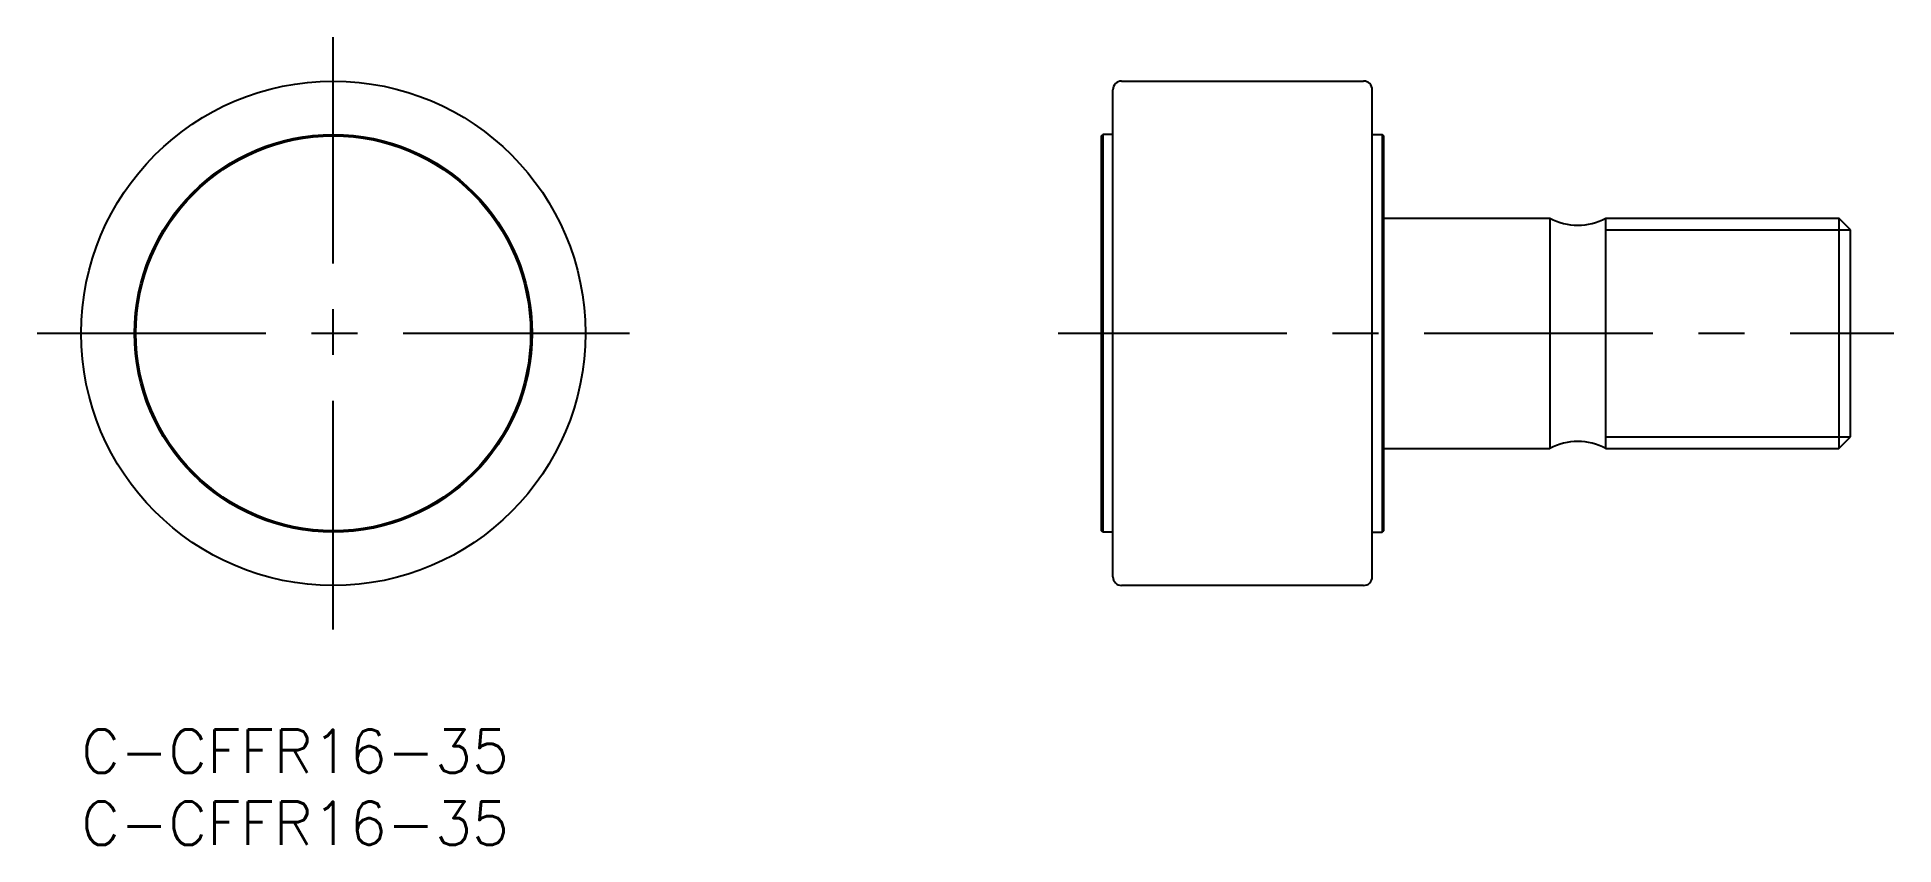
# Model space of a CAD drawing. Extents: x -3 to 126, y -8 to 48.
import ezdxf

# ---------------------------------------------------------------- set-up
doc = ezdxf.new("R2010")
doc.units = 0
doc.header["$LTSCALE"] = 0.5
doc.linetypes.add('CENTER', pattern=[50.8, 31.75, -6.35, 6.35, -6.35])
for name, color, linetype in [('MSM_CENTER', 1, 'CENTER'), ('MSM_CONTINUOUS', 7, 'CONTINUOUS'), ('MSM_NARROW', 5, 'CONTINUOUS'), ('MSM_PART_NUMBER', 7, 'CONTINUOUS')]:
    doc.layers.add(name, color=color, linetype=linetype)
doc.styles.get("Standard").update_dxf_attribs({"font": 'txt.shx', "height": 3, "bigfont": 'bigfont.shx'})

# ---------------------------------------------------------------- blocks, each defined once
blk = doc.blocks.new('*U16')
at = {"layer": 'MSM_PART_NUMBER'}
blk.add_text('C-CFFR16-35', height=3, dxfattribs=at).set_placement((0, -3))
blk = doc.blocks.new('*U17')
at = {"layer": 'MSM_PART_NUMBER'}
blk.add_text('C-CFFR16-35', height=3, dxfattribs=at).set_placement((0, -8))

msp = doc.modelspace()

# ---------------------------------------------------------------- linework, layer by layer
at = {"layer": 'MSM_CENTER'}
for p, q in [((17.5, 6.95), (17.5, 48.05)), ((-3.05, 27.5), (38.05, 27.5)), ((67.81, 27.5), (125.81, 27.5))]:
    msp.add_line(p, q, dxfattribs=at)
at = {"layer": 'MSM_CONTINUOUS'}
for p, q in [((71.61, 10.6), (71.61, 44.4)), ((72.21, 45), (89.01, 45)), ((89.61, 10.6), (89.61, 44.4)), ((70.81, 41.2), (70.91, 41.3)), ((71.61, 41.3), (70.91, 41.3)), ((70.91, 41.3), (70.91, 13.7)), ((89.61, 41.3), (90.31, 41.3)), ((90.41, 41.2), (90.31, 41.3)), ((90.31, 41.3), (90.31, 13.7)), ((70.81, 13.8), (70.81, 41.2)), ((90.41, 13.8), (90.41, 41.2)), ((90.41, 35.5), (101.94, 35.5)), ((101.94, 35.5), (101.94, 19.5)), ((105.81, 35.5), (122, 35.5)), ((105.81, 35.5), (105.81, 19.5)), ((122.81, 34.69), (122, 35.5)), ((122, 35.5), (122, 19.5)), ((122.81, 20.31), (122.81, 34.69)), ((90.41, 19.5), (101.94, 19.5)), ((105.81, 19.5), (122, 19.5)), ((122, 19.5), (122.81, 20.31)), ((70.91, 13.7), (70.81, 13.8)), ((71.61, 13.7), (70.91, 13.7)), ((89.61, 13.7), (90.31, 13.7)), ((90.31, 13.7), (90.41, 13.8)), ((89.01, 10), (72.21, 10))]:
    msp.add_line(p, q, dxfattribs=at)
for radius in [17.5, 13.8, 13.7]:
    msp.add_circle((17.5, 27.5), radius, dxfattribs=at)
for centre, radius, start, end in [((72.21, 44.4), 0.6, 90, 179.9976), ((89.01, 44.4), 0.6, 0.0024, 90), ((103.88, 39), 4, 241.045, 298.955), ((103.88, 16), 4, 61.045, 118.955), ((72.21, 10.6), 0.6, 179.9976, 270), ((89.01, 10.6), 0.6, 270, 0.0024)]:
    msp.add_arc(centre, radius, start, end, dxfattribs=at)
at = {"layer": 'MSM_NARROW'}
for p, q in [((105.81, 34.69), (122.81, 34.69)), ((105.81, 20.31), (122.81, 20.31))]:
    msp.add_line(p, q, dxfattribs=at)

# ---------------------------------------------------------------- block references
at = {"layer": 'MSM_CONTINUOUS'}
for name in ['*U16', '*U17']:
    msp.add_blockref(name, (0, 0), dxfattribs=at)

doc.saveas('drawing.dxf')
